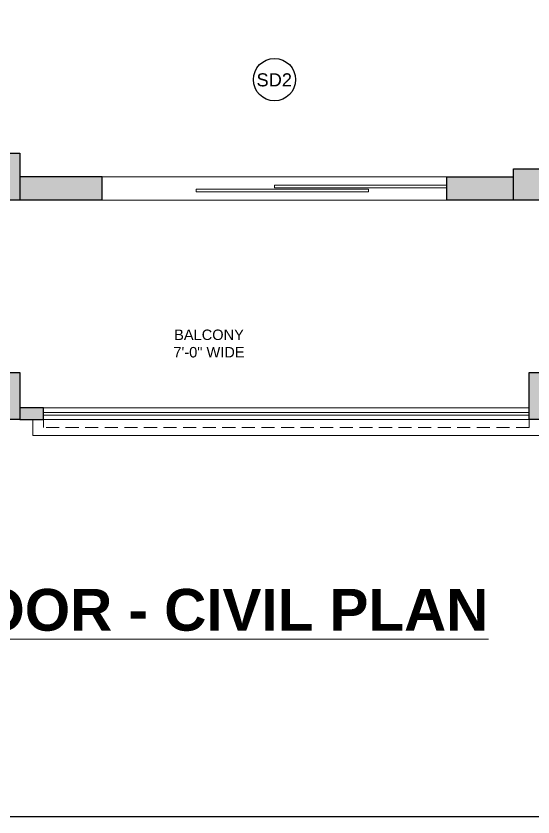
# Model space of a CAD drawing. Header units: inches. Extents: x 211391 to 214260, y -106888 to -102532.
# Drawn here: x 213530.4 to 213728.4, y -105030.1 to -104723.5 of the extents above; entities that cross this region are included whole.
import ezdxf

# ---------------------------------------------------------------- set-up
doc = ezdxf.new("R2010")
doc.units = ezdxf.units.IN
doc.header["$MEASUREMENT"] = 0
doc.linetypes.add('0226--P-00-GA 18.02.10$0$DASH', pattern=[0.35, 0.25, -0.1])
doc.linetypes.add('HIDDEN', pattern=[0.375, 0.25, -0.125])
doc.layers.get('0').update_dxf_attribs({"color": 4})
for name, color, linetype, lineweight in [('A3', 30, 'Continuous', 9), ('BEAM', 90, '0226--P-00-GA 18.02.10$0$DASH', 25), ('HATCH', 251, 'Continuous', 13), ('HIDDEN', 8, 'Continuous', 13), ('TEXT', 3, 'Continuous', 9), ('WALL', 5, 'Continuous', 25), ('window', 1, 'Continuous', 18)]:
    doc.layers.add(name, color=color, linetype=linetype, lineweight=lineweight)
doc.layers.add('COLUMN', color=6, linetype='Continuous')
doc.layers.get('BEAM').off()
doc.styles.add('STYLE1', font='arial.ttf', dxfattribs={"height": 8})

# ---------------------------------------------------------------- blocks, each defined once
blk = doc.blocks.new('79')
at = {"layer": 'COLUMN', "ltscale": 20, "true_color": 0xdd22ba}
h = blk.add_hatch(color=212, dxfattribs=at)
h.dxf.hatch_style = 1
h.paths.add_polyline_path([(213531.89, -104794.04), (213531.89, -104776.04), (213519.89, -104776.04), (213519.89, -104794.04)])
h = blk.add_hatch(color=212, dxfattribs=at)
h.dxf.hatch_style = 1
h.paths.add_polyline_path([(213738.89, -104782.04), (213720.89, -104782.04), (213720.89, -104794.04), (213738.89, -104794.04)])
h = blk.add_hatch(color=212, dxfattribs=at)
h.dxf.hatch_style = 1
h.paths.add_polyline_path([(213531.89, -104878.04), (213531.89, -104860.04), (213519.89, -104860.04), (213519.89, -104878.04)])
h = blk.add_hatch(color=212, dxfattribs=at)
h.dxf.hatch_style = 1
h.paths.add_polyline_path([(213738.89, -104878.04), (213738.89, -104860.04), (213726.89, -104860.04), (213726.89, -104878.04)])
at = {"layer": 'COLUMN', "ltscale": 20}
for points in [[(213531.89, -104776.04), (213531.89, -104794.04), (213519.89, -104794.04), (213519.89, -104776.04)], [(213720.89, -104782.04), (213738.89, -104782.04), (213738.89, -104794.04), (213720.89, -104794.04)], [(213519.89, -104860.04), (213531.89, -104860.04), (213531.89, -104878.04), (213519.89, -104878.04)], [(213726.89, -104860.04), (213738.89, -104860.04), (213738.89, -104878.04), (213726.89, -104878.04)]]:
    blk.add_lwpolyline(points, close=True, dxfattribs=at)

msp = doc.modelspace()

# ---------------------------------------------------------------- hatches: boundary and pattern name
at = {"layer": 'HATCH', "ltscale": 15}
h = msp.add_hatch(color=256, dxfattribs=at)
h.dxf.hatch_style = 1
h.paths.add_polyline_path([(213563.39, -104794.04), (213563.39, -104785.04), (213531.89, -104785.04), (213531.89, -104794.04)])
h = msp.add_hatch(color=256, dxfattribs=at)
h.dxf.hatch_style = 1
h.paths.add_polyline_path([(213720.89, -104785.04), (213695.39, -104785.04), (213695.39, -104794.04), (213720.89, -104794.04)])
h = msp.add_hatch(color=256, dxfattribs=at)
h.dxf.hatch_style = 1
h.paths.add_polyline_path([(213540.89, -104873.54), (213531.89, -104873.54), (213531.89, -104878.04), (213540.89, -104878.04)])

# ---------------------------------------------------------------- linework, layer by layer
at = {"ltscale": 15}
msp.add_lwpolyline([(213001.96, -103568.22), (214259.76, -103568.22), (214259.76, -105030.12), (213001.96, -105030.12)], close=True, dxfattribs=at)
at = {"layer": 'Defpoints'}
msp.add_circle((213629.39, -104747.88), 8.1, dxfattribs=at)
at = {"layer": 'HIDDEN', "linetype": 'HIDDEN', "ltscale": 20}
msp.add_lwpolyline([(213726.89, -104878.04), (213726.89, -104881.04), (213540.89, -104881.04), (213540.89, -104878.04)], dxfattribs=at)
at = {"layer": 'WALL', "ltscale": 20}
for p, q in [((213563.39, -104785.04), (213531.89, -104785.04)), ((213563.39, -104794.04), (213563.39, -104785.04)), ((213695.39, -104785.04), (213720.89, -104785.04)), ((213695.39, -104794.04), (213695.39, -104785.04)), ((213563.39, -104794.04), (213531.89, -104794.04)), ((213720.89, -104794.04), (213695.39, -104794.04))]:
    msp.add_line(p, q, dxfattribs=at)
at = {"layer": 'WALL', "ltscale": 25}
for p, q in [((213540.89, -104873.54), (213531.89, -104873.54)), ((213540.89, -104878.04), (213540.89, -104873.54)), ((213531.89, -104878.04), (213540.89, -104878.04))]:
    msp.add_line(p, q, dxfattribs=at)
at = {"layer": 'WALL', "color": 1, "lineweight": 13, "ltscale": 20}
for p, q in [((213726.89, -104873.54), (213540.89, -104873.54)), ((213726.89, -104875.29), (213540.89, -104875.29)), ((213536.89, -104878.04), (213536.89, -104884.04)), ((213726.89, -104876.29), (213540.89, -104876.29)), ((213726.89, -104878.04), (213540.89, -104878.04)), ((213536.89, -104884.04), (213730.89, -104884.04))]:
    msp.add_line(p, q, dxfattribs=at)
at = {"layer": 'window', "ltscale": 20}
for points in [[(213695.39, -104785.04), (213563.39, -104785.04)], [(213563.39, -104794.04), (213695.39, -104794.04)]]:
    msp.add_lwpolyline(points, dxfattribs=at)
for points in [[(213599.39, -104789.79), (213665.39, -104789.79), (213665.39, -104790.79), (213599.39, -104790.79)], [(213629.39, -104788.29), (213695.39, -104788.29), (213695.39, -104789.29), (213629.39, -104789.29)]]:
    msp.add_lwpolyline(points, close=True, dxfattribs=at)

# ---------------------------------------------------------------- block references
at = {"layer": 'BEAM'}
msp.add_blockref('79', (0, 0), dxfattribs=at)

# ---------------------------------------------------------------- texts
at = {"layer": 'A3', "ltscale": 15, "insert": (213395.89, -104942.82), "char_height": 16, "width": 337.8039, "attachment_point": 1, "style": 'STYLE1'}
msp.add_mtext('\\pxqc;{\\fArial|b1|i0|c0|p34;\\LFIRST FLOOR - CIVIL PLAN}', dxfattribs=at)
at = {"layer": 'Defpoints', "insert": (213633.41, -104745.47), "char_height": 5, "attachment_point": 3, "style": 'STYLE1'}
msp.add_mtext_dynamic_manual_height_columns('\\A1;\\pxqc;SD2', width=8.2379, gutter_width=70, heights=[-5.17], dxfattribs=at)
at = {"layer": 'TEXT', "ltscale": 10, "insert": (213655.3, -104843.55), "char_height": 4, "attachment_point": 3, "style": 'STYLE1'}
msp.add_mtext_dynamic_manual_height_columns('\\A1;\\pxqc;BALCONY\\P7\'-0" WIDE', width=101.9942, gutter_width=35, heights=[-10.82], dxfattribs=at)

doc.saveas('drawing.dxf')
